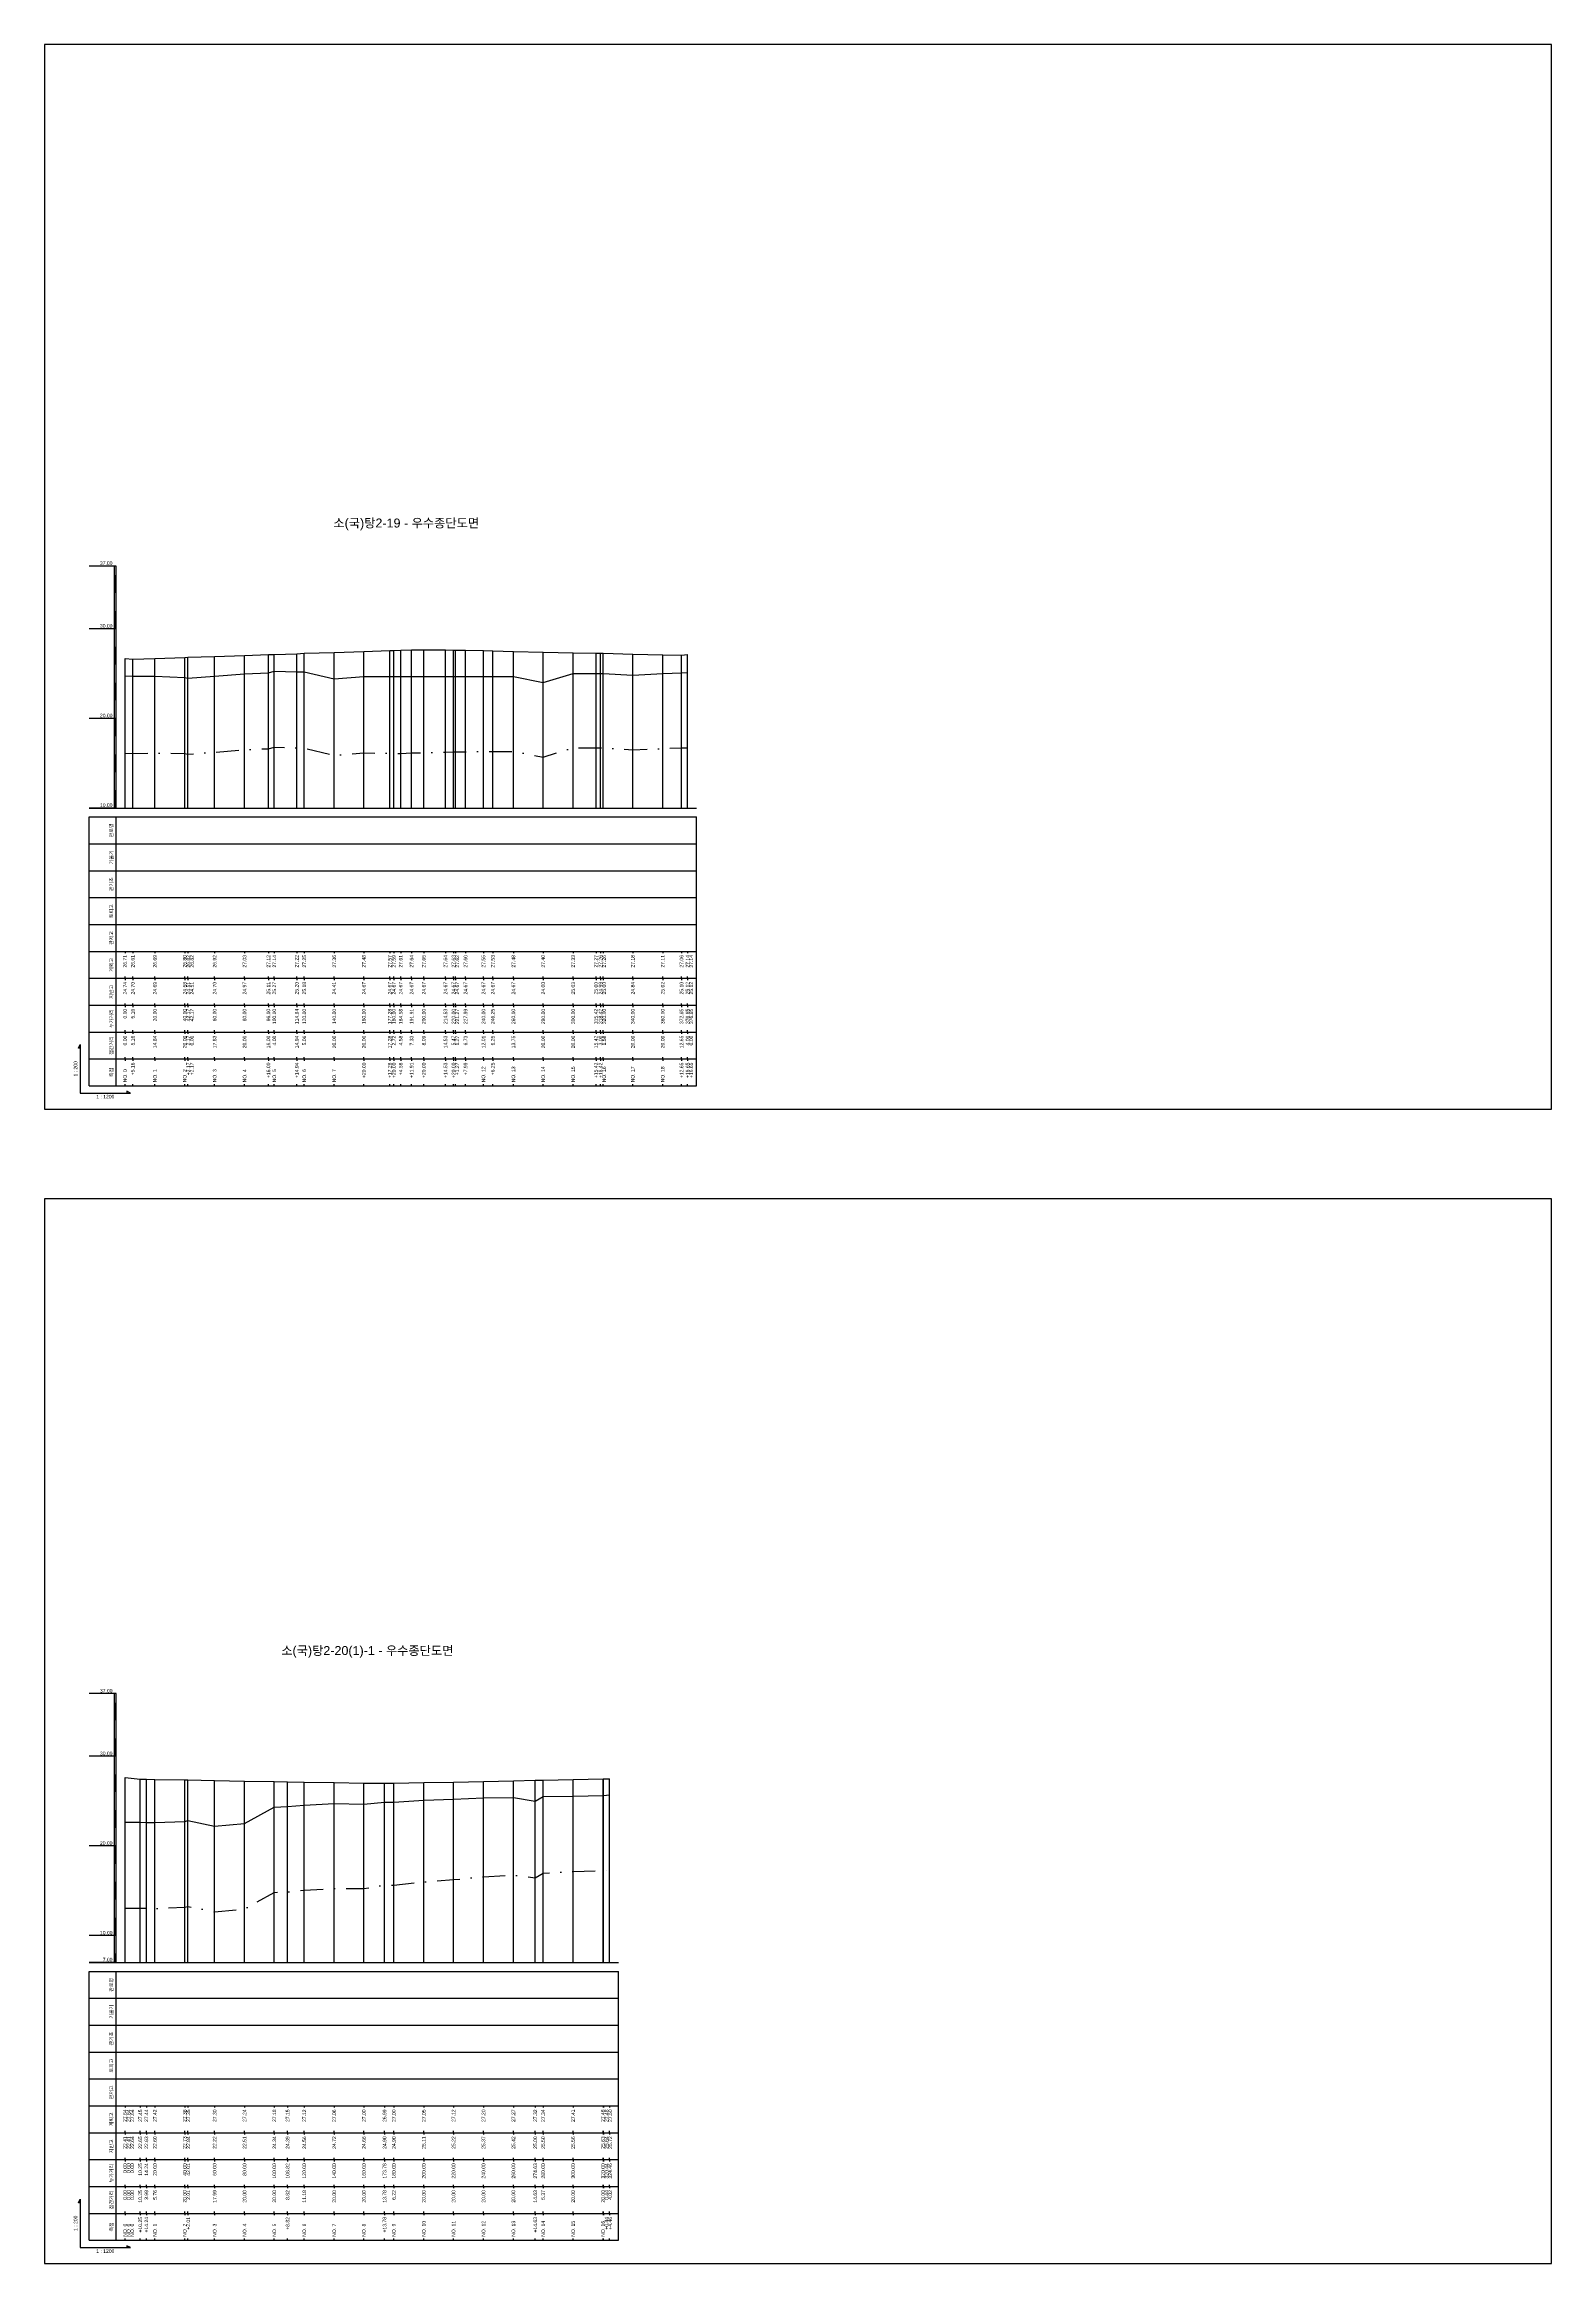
# Model space of a CAD drawing. Header units: millimetres. Extents: x -105495 to 3444, y -108190 to 2013.
# Drawn here: x 20 to 861, y -55384 to -54146 of the extents above; entities that cross this region are included whole.
import ezdxf
from ezdxf.enums import TextEntityAlignment as Align

# ---------------------------------------------------------------- set-up
doc = ezdxf.new("R2010")
doc.units = ezdxf.units.MM
doc.linetypes.add('DASHDOT', pattern=[25.4, 12.7, -6.35, 0, -6.35])
for name, color, linetype in [('KZ_종단_계획선', 1, 'Continuous'), ('KZ_종단_노선명', 7, 'Continuous'), ('KZ_종단_도각', 7, 'Continuous'), ('KZ_종단_수직선', 7, 'Continuous'), ('KZ_종단_암선1', 56, 'DASHDOT'), ('KZ_종단_지반선', 3, 'Continuous'), ('KZ_종단_테이블문자', 7, 'Continuous'), ('KZ_종단_테이블선', 7, 'Continuous'), ('KZ_종단_폴대', 7, 'Continuous')]:
    doc.layers.add(name, color=color, linetype=linetype)
doc.styles.get("Standard").update_dxf_attribs({"font": 'arial.ttf'})

msp = doc.modelspace()

# ---------------------------------------------------------------- linework, layer by layer
at = {"layer": 'KZ_종단_계획선'}
for points in [[(65, -54488.5), (69.3, -54488.9), (81.7, -54488.5), (98.3, -54488), (100.1, -54487.9), (100.1, -54487.9), (115, -54487.4), (131.7, -54486.9), (145, -54486.4), (148.3, -54486.3), (160.8, -54485.9), (165, -54485.7), (181.7, -54485.2), (198.3, -54484.6), (212.7, -54484.1), (215, -54484.1), (218.8, -54483.9), (224.9, -54483.8), (231.7, -54483.7), (243.8, -54483.8), (248.3, -54483.9), (249.4, -54483.9), (255, -54484), (265, -54484.2), (270.2, -54484.4), (281.7, -54484.6), (298.3, -54485), (315, -54485.4), (327.8, -54485.6), (330.3, -54485.7), (331.7, -54485.7), (348.3, -54486.1), (365, -54486.5), (375.5, -54486.7), (378.9, -54486.3), (378.9, -54486.3)], [(65, -55112.8), (65, -55112.8), (65, -55112.8), (73.5, -55113.7), (76.9, -55113.8), (81.7, -55113.9), (98.3, -55114.2), (100, -55114.2), (115, -55114.5), (131.7, -55114.8), (148.3, -55115.1), (155.7, -55115.2), (165, -55115.4), (181.7, -55115.7), (198.3, -55116), (209.8, -55116), (215, -55116), (231.7, -55115.7), (248.3, -55115.4), (265, -55115), (281.7, -55114.7), (293.9, -55114.4), (298.3, -55114.3), (315, -55114), (331.7, -55113.6), (332, -55113.6), (335.4, -55113.5)]]:
    msp.add_lwpolyline(points, dxfattribs=at)
at = {"layer": 'KZ_종단_도각'}
for points in [[(20, -54740), (861, -54740), (861, -54146), (20, -54146)], [(20, -55384), (861, -55384), (861, -54790), (20, -54790)]]:
    msp.add_lwpolyline(points, close=True, dxfattribs=at)
at = {"layer": 'KZ_종단_수직선'}
for p, q in [((212.7, -54572), (212.7, -54484.1)), ((215, -54572), (215, -54484.1)), ((218.8, -54572), (218.8, -54483.9)), ((224.9, -54572), (224.9, -54483.8)), ((231.7, -54572), (231.7, -54483.7)), ((243.8, -54572), (243.8, -54483.8)), ((248.3, -54572), (248.3, -54483.9)), ((249.4, -54572), (249.4, -54483.9)), ((255, -54572), (255, -54484)), ((265, -54572), (265, -54484.2)), ((270.2, -54572), (270.2, -54484.4)), ((65, -54572), (65, -54488.5)), ((69.3, -54572), (69.3, -54488.9)), ((81.7, -54572), (81.7, -54488.5)), ((98.3, -54572), (98.3, -54488)), ((100.1, -54572), (100.1, -54487.9)), ((100.1, -54572), (100.1, -54487.9)), ((115, -54572), (115, -54487.4)), ((131.7, -54572), (131.7, -54486.9)), ((145, -54572), (145, -54486.4)), ((148.3, -54572), (148.3, -54486.3)), ((160.8, -54572), (160.8, -54485.9)), ((165, -54572), (165, -54485.7)), ((181.7, -54572), (181.7, -54485.2)), ((198.3, -54572), (198.3, -54484.6)), ((281.7, -54572), (281.7, -54484.6)), ((298.3, -54572), (298.3, -54485)), ((315, -54572), (315, -54485.4)), ((327.8, -54572), (327.8, -54485.6)), ((330.3, -54572), (330.3, -54485.7)), ((331.7, -54572), (331.7, -54485.7)), ((348.3, -54572), (348.3, -54486.1)), ((365, -54572), (365, -54486.5)), ((375.5, -54572), (375.5, -54486.7)), ((378.9, -54572), (378.9, -54486.3)), ((378.9, -54572), (378.9, -54486.3)), ((65, -55216), (65, -55112.8)), ((65, -55216), (65, -55112.8)), ((65, -55216), (65, -55112.8)), ((65, -55216), (65, -55112.8)), ((65, -55216), (65, -55112.8)), ((73.5, -55216), (73.5, -55113.7)), ((76.9, -55216), (76.9, -55113.8)), ((81.7, -55216), (81.7, -55113.9)), ((98.3, -55216), (98.3, -55114.2)), ((100, -55216), (100, -55114.2)), ((115, -55216), (115, -55114.5)), ((131.7, -55216), (131.7, -55114.8)), ((148.3, -55216), (148.3, -55115.1)), ((155.7, -55216), (155.7, -55115.2)), ((165, -55216), (165, -55115.4)), ((181.7, -55216), (181.7, -55115.7)), ((231.7, -55216), (231.7, -55115.7)), ((248.3, -55216), (248.3, -55115.4)), ((265, -55216), (265, -55115)), ((281.7, -55216), (281.7, -55114.7)), ((293.9, -55216), (293.9, -55114.4)), ((298.3, -55216), (298.3, -55114.3)), ((315, -55216), (315, -55114)), ((331.7, -55216), (331.7, -55113.6)), ((332, -55216), (332, -55113.6)), ((335.4, -55216), (335.4, -55113.5)), ((198.3, -55216), (198.3, -55116)), ((209.8, -55216), (209.8, -55116)), ((215, -55216), (215, -55116))]:
    msp.add_line(p, q, dxfattribs=at)
at = {"layer": 'KZ_종단_암선1', "flags": 128}
for points in [[(65, -54541.4), (69.3, -54541.6), (81.7, -54541.4), (98.3, -54541.5), (100.1, -54541.9), (100.1, -54541.9), (115, -54540.9), (131.7, -54539.5), (145, -54538.9), (148.3, -54538.1), (160.8, -54538.5), (165, -54538.6), (181.7, -54542.6), (198.3, -54541.3), (212.7, -54541.4), (215, -54541.5), (218.8, -54541.5), (224.9, -54541.3), (231.7, -54541.2), (243.8, -54540.8), (248.3, -54540.7), (249.4, -54540.7), (255, -54540.6), (265, -54540.5), (270.2, -54540.4), (281.7, -54540.4), (298.3, -54543.6), (315, -54538.4), (327.8, -54538.5), (330.3, -54538.5), (331.7, -54538.5), (348.3, -54539.5), (365, -54538.8), (375.5, -54538.5), (378.9, -54538.5), (378.9, -54538.5)], [(65, -55186.9), (65, -55186.9), (65, -55185.7), (73.5, -55185.7), (76.9, -55185.8), (81.7, -55185.9), (98.3, -55185.2), (100, -55184.7), (115, -55187.7), (131.7, -55186.2), (148.3, -55176.9), (155.7, -55176.6), (165, -55175.7), (181.7, -55174.7), (198.3, -55174.8), (209.8, -55172.9), (215, -55172.8), (231.7, -55171.1), (248.3, -55169.8), (265, -55168.2), (281.7, -55167.3), (293.9, -55168.8), (298.3, -55166.1), (315, -55165.3), (331.7, -55164.7), (332, -55164.7), (335.4, -55164.2)]]:
    msp.add_lwpolyline(points, dxfattribs=at)
at = {"layer": 'KZ_종단_지반선', "flags": 128}
for points in [[(65, -54498.3), (69.3, -54498.5), (81.7, -54498.5), (98.3, -54499.1), (100.1, -54499.5), (100.1, -54499.5), (115, -54498.5), (131.7, -54497.1), (145, -54496.5), (148.3, -54495.7), (160.8, -54496), (165, -54496.1), (181.7, -54500), (198.3, -54498.7), (212.7, -54498.7), (215, -54498.7), (218.8, -54498.7), (224.9, -54498.7), (231.7, -54498.7), (243.8, -54498.7), (248.3, -54498.7), (249.4, -54498.7), (255, -54498.7), (265, -54498.7), (270.2, -54498.7), (281.7, -54498.7), (298.3, -54502), (315, -54496.9), (327.8, -54497), (330.3, -54497), (331.7, -54497), (348.3, -54497.8), (365, -54496.9), (375.5, -54496.5), (378.9, -54496.4), (378.9, -54496.4)], [(65, -55139), (65, -55139), (65, -55137.8), (73.5, -55137.8), (76.9, -55137.9), (81.7, -55138), (98.3, -55137.3), (100, -55136.8), (115, -55139.9), (131.7, -55138.4), (148.3, -55129.3), (155.7, -55129), (165, -55128.2), (181.7, -55127.4), (198.3, -55127.7), (209.8, -55126.5), (215, -55126.5), (231.7, -55125.5), (248.3, -55124.9), (265, -55124.1), (281.7, -55123.9), (293.9, -55126), (298.3, -55123.5), (315, -55123.2), (331.7, -55122.8), (332, -55122.8), (335.4, -55122.4)]]:
    msp.add_lwpolyline(points, dxfattribs=at)
at = {"layer": 'KZ_종단_테이블선'}
for p, q in [((45, -54572), (383.9, -54572)), ((45, -54592), (45, -54577)), ((45, -54577), (383.9, -54577)), ((60, -54592), (60, -54577)), ((383.9, -54592), (383.9, -54577)), ((45, -54607), (45, -54592)), ((45, -54592), (383.9, -54592)), ((60, -54607), (60, -54592)), ((383.9, -54607), (383.9, -54592)), ((45, -54622), (45, -54607)), ((45, -54607), (383.9, -54607)), ((60, -54622), (60, -54607)), ((383.9, -54622), (383.9, -54607)), ((45, -54637), (45, -54622)), ((45, -54622), (383.9, -54622)), ((60, -54637), (60, -54622)), ((383.9, -54637), (383.9, -54622)), ((45, -54652), (45, -54637)), ((45, -54637), (383.9, -54637)), ((60, -54652), (60, -54637)), ((383.9, -54652), (383.9, -54637)), ((45, -54667), (45, -54652)), ((45, -54652), (383.9, -54652)), ((60, -54667), (60, -54652)), ((65, -54652), (65, -54653)), ((69.3, -54652), (69.3, -54653)), ((81.7, -54652), (81.7, -54653)), ((98.3, -54652), (98.3, -54653)), ((100.1, -54652), (100.1, -54653)), ((100.1, -54652), (100.1, -54653)), ((115, -54652), (115, -54653)), ((131.7, -54652), (131.7, -54653)), ((145, -54652), (145, -54653)), ((148.3, -54652), (148.3, -54653)), ((160.8, -54652), (160.8, -54653)), ((165, -54652), (165, -54653)), ((181.7, -54652), (181.7, -54653)), ((198.3, -54652), (198.3, -54653)), ((212.7, -54652), (212.7, -54653)), ((215, -54652), (215, -54653)), ((218.8, -54652), (218.8, -54653)), ((224.9, -54652), (224.9, -54653)), ((231.7, -54652), (231.7, -54653)), ((243.8, -54652), (243.8, -54653)), ((248.3, -54652), (248.3, -54653)), ((249.4, -54652), (249.4, -54653)), ((255, -54652), (255, -54653)), ((265, -54652), (265, -54653)), ((270.2, -54652), (270.2, -54653)), ((281.7, -54652), (281.7, -54653)), ((298.3, -54652), (298.3, -54653)), ((315, -54652), (315, -54653)), ((327.8, -54652), (327.8, -54653)), ((330.3, -54652), (330.3, -54653)), ((331.7, -54652), (331.7, -54653)), ((348.3, -54652), (348.3, -54653)), ((365, -54652), (365, -54653)), ((375.5, -54652), (375.5, -54653)), ((378.9, -54652), (378.9, -54653)), ((378.9, -54652), (378.9, -54653)), ((383.9, -54667), (383.9, -54652)), ((45, -54682), (45, -54667)), ((45, -54667), (383.9, -54667)), ((60, -54682), (60, -54667)), ((65, -54667), (65, -54666)), ((65, -54667), (65, -54668)), ((69.3, -54667), (69.3, -54666)), ((69.3, -54667), (69.3, -54668)), ((81.7, -54667), (81.7, -54666)), ((81.7, -54667), (81.7, -54668)), ((98.3, -54667), (98.3, -54666)), ((98.3, -54667), (98.3, -54668)), ((100.1, -54667), (100.1, -54666)), ((100.1, -54667), (100.1, -54666)), ((100.1, -54667), (100.1, -54668)), ((100.1, -54667), (100.1, -54668)), ((115, -54667), (115, -54666)), ((115, -54667), (115, -54668)), ((131.7, -54667), (131.7, -54666)), ((131.7, -54667), (131.7, -54668)), ((145, -54667), (145, -54666)), ((145, -54667), (145, -54668)), ((148.3, -54667), (148.3, -54666)), ((148.3, -54667), (148.3, -54668)), ((160.8, -54667), (160.8, -54666)), ((160.8, -54667), (160.8, -54668)), ((165, -54667), (165, -54666)), ((165, -54667), (165, -54668)), ((181.7, -54667), (181.7, -54666)), ((181.7, -54667), (181.7, -54668)), ((198.3, -54667), (198.3, -54666)), ((198.3, -54667), (198.3, -54668)), ((212.7, -54667), (212.7, -54666)), ((212.7, -54667), (212.7, -54668)), ((215, -54667), (215, -54666)), ((215, -54667), (215, -54668)), ((218.8, -54667), (218.8, -54666)), ((218.8, -54667), (218.8, -54668)), ((224.9, -54667), (224.9, -54666)), ((224.9, -54667), (224.9, -54668)), ((231.7, -54667), (231.7, -54666)), ((231.7, -54667), (231.7, -54668)), ((243.8, -54667), (243.8, -54666)), ((243.8, -54667), (243.8, -54668)), ((248.3, -54667), (248.3, -54666)), ((248.3, -54667), (248.3, -54668)), ((249.4, -54667), (249.4, -54666)), ((249.4, -54667), (249.4, -54668)), ((255, -54667), (255, -54666)), ((255, -54667), (255, -54668)), ((265, -54667), (265, -54666)), ((265, -54667), (265, -54668)), ((270.2, -54667), (270.2, -54666)), ((270.2, -54667), (270.2, -54668)), ((281.7, -54667), (281.7, -54666)), ((281.7, -54667), (281.7, -54668)), ((298.3, -54667), (298.3, -54666)), ((298.3, -54667), (298.3, -54668)), ((315, -54667), (315, -54666)), ((315, -54667), (315, -54668)), ((327.8, -54667), (327.8, -54666)), ((327.8, -54667), (327.8, -54668)), ((330.3, -54667), (330.3, -54666)), ((330.3, -54667), (330.3, -54668)), ((331.7, -54667), (331.7, -54666)), ((331.7, -54667), (331.7, -54668)), ((348.3, -54667), (348.3, -54666)), ((348.3, -54667), (348.3, -54668)), ((365, -54667), (365, -54666)), ((365, -54667), (365, -54668)), ((375.5, -54667), (375.5, -54666)), ((375.5, -54667), (375.5, -54668)), ((378.9, -54667), (378.9, -54666)), ((378.9, -54667), (378.9, -54666)), ((378.9, -54667), (378.9, -54668)), ((378.9, -54667), (378.9, -54668)), ((383.9, -54682), (383.9, -54667)), ((45, -54697), (45, -54682)), ((45, -54682), (383.9, -54682)), ((60, -54697), (60, -54682)), ((65, -54682), (65, -54681)), ((65, -54682), (65, -54683)), ((69.3, -54682), (69.3, -54681)), ((69.3, -54682), (69.3, -54683)), ((81.7, -54682), (81.7, -54681)), ((81.7, -54682), (81.7, -54683)), ((98.3, -54682), (98.3, -54681)), ((98.3, -54682), (98.3, -54683)), ((100.1, -54682), (100.1, -54681)), ((100.1, -54682), (100.1, -54681)), ((100.1, -54682), (100.1, -54683)), ((100.1, -54682), (100.1, -54683)), ((115, -54682), (115, -54681)), ((115, -54682), (115, -54683)), ((131.7, -54682), (131.7, -54681)), ((131.7, -54682), (131.7, -54683)), ((145, -54682), (145, -54681)), ((145, -54682), (145, -54683)), ((148.3, -54682), (148.3, -54681)), ((148.3, -54682), (148.3, -54683)), ((160.8, -54682), (160.8, -54681)), ((160.8, -54682), (160.8, -54683)), ((165, -54682), (165, -54681)), ((165, -54682), (165, -54683)), ((181.7, -54682), (181.7, -54681)), ((181.7, -54682), (181.7, -54683)), ((198.3, -54682), (198.3, -54681)), ((198.3, -54682), (198.3, -54683)), ((212.7, -54682), (212.7, -54681)), ((212.7, -54682), (212.7, -54683)), ((215, -54682), (215, -54681)), ((215, -54682), (215, -54683)), ((218.8, -54682), (218.8, -54681)), ((218.8, -54682), (218.8, -54683)), ((224.9, -54682), (224.9, -54681)), ((224.9, -54682), (224.9, -54683)), ((231.7, -54682), (231.7, -54681)), ((231.7, -54682), (231.7, -54683)), ((243.8, -54682), (243.8, -54681)), ((243.8, -54682), (243.8, -54683)), ((248.3, -54682), (248.3, -54681)), ((248.3, -54682), (248.3, -54683)), ((249.4, -54682), (249.4, -54681)), ((249.4, -54682), (249.4, -54683)), ((255, -54682), (255, -54681)), ((255, -54682), (255, -54683)), ((265, -54682), (265, -54681)), ((265, -54682), (265, -54683)), ((270.2, -54682), (270.2, -54681)), ((270.2, -54682), (270.2, -54683)), ((281.7, -54682), (281.7, -54681)), ((281.7, -54682), (281.7, -54683)), ((298.3, -54682), (298.3, -54681)), ((298.3, -54682), (298.3, -54683)), ((315, -54682), (315, -54681)), ((315, -54682), (315, -54683)), ((327.8, -54682), (327.8, -54681)), ((327.8, -54682), (327.8, -54683)), ((330.3, -54682), (330.3, -54681)), ((330.3, -54682), (330.3, -54683)), ((331.7, -54682), (331.7, -54681)), ((331.7, -54682), (331.7, -54683)), ((348.3, -54682), (348.3, -54681)), ((348.3, -54682), (348.3, -54683)), ((365, -54682), (365, -54681)), ((365, -54682), (365, -54683)), ((375.5, -54682), (375.5, -54681)), ((375.5, -54682), (375.5, -54683)), ((378.9, -54682), (378.9, -54681)), ((378.9, -54682), (378.9, -54681)), ((378.9, -54682), (378.9, -54683)), ((378.9, -54682), (378.9, -54683)), ((383.9, -54697), (383.9, -54682)), ((45, -54712), (45, -54697)), ((45, -54697), (383.9, -54697)), ((60, -54712), (60, -54697)), ((65, -54697), (65, -54696)), ((65, -54697), (65, -54698)), ((69.3, -54697), (69.3, -54696)), ((69.3, -54697), (69.3, -54698)), ((81.7, -54697), (81.7, -54696)), ((81.7, -54697), (81.7, -54698)), ((98.3, -54697), (98.3, -54696)), ((98.3, -54697), (98.3, -54698)), ((100.1, -54697), (100.1, -54696)), ((100.1, -54697), (100.1, -54696)), ((100.1, -54697), (100.1, -54698)), ((100.1, -54697), (100.1, -54698)), ((115, -54697), (115, -54696)), ((115, -54697), (115, -54698)), ((131.7, -54697), (131.7, -54696)), ((131.7, -54697), (131.7, -54698)), ((145, -54697), (145, -54696)), ((145, -54697), (145, -54698)), ((148.3, -54697), (148.3, -54696)), ((148.3, -54697), (148.3, -54698)), ((160.8, -54697), (160.8, -54696)), ((160.8, -54697), (160.8, -54698)), ((165, -54697), (165, -54696)), ((165, -54697), (165, -54698)), ((181.7, -54697), (181.7, -54696)), ((181.7, -54697), (181.7, -54698)), ((198.3, -54697), (198.3, -54696)), ((198.3, -54697), (198.3, -54698)), ((212.7, -54697), (212.7, -54696)), ((212.7, -54697), (212.7, -54698)), ((215, -54697), (215, -54696)), ((215, -54697), (215, -54698)), ((218.8, -54697), (218.8, -54696)), ((218.8, -54697), (218.8, -54698)), ((224.9, -54697), (224.9, -54696)), ((224.9, -54697), (224.9, -54698)), ((231.7, -54697), (231.7, -54696)), ((231.7, -54697), (231.7, -54698)), ((243.8, -54697), (243.8, -54696)), ((243.8, -54697), (243.8, -54698)), ((248.3, -54697), (248.3, -54696)), ((248.3, -54697), (248.3, -54698)), ((249.4, -54697), (249.4, -54696)), ((249.4, -54697), (249.4, -54698)), ((255, -54697), (255, -54696)), ((255, -54697), (255, -54698)), ((265, -54697), (265, -54696)), ((265, -54697), (265, -54698)), ((270.2, -54697), (270.2, -54696)), ((270.2, -54697), (270.2, -54698)), ((281.7, -54697), (281.7, -54696)), ((281.7, -54697), (281.7, -54698)), ((298.3, -54697), (298.3, -54696)), ((298.3, -54697), (298.3, -54698)), ((315, -54697), (315, -54696)), ((315, -54697), (315, -54698)), ((327.8, -54697), (327.8, -54696)), ((327.8, -54697), (327.8, -54698)), ((330.3, -54697), (330.3, -54696)), ((330.3, -54697), (330.3, -54698)), ((331.7, -54697), (331.7, -54696)), ((331.7, -54697), (331.7, -54698)), ((348.3, -54697), (348.3, -54696)), ((348.3, -54697), (348.3, -54698)), ((365, -54697), (365, -54696)), ((365, -54697), (365, -54698)), ((375.5, -54697), (375.5, -54696)), ((375.5, -54697), (375.5, -54698)), ((378.9, -54697), (378.9, -54696)), ((378.9, -54697), (378.9, -54696)), ((378.9, -54697), (378.9, -54698)), ((378.9, -54697), (378.9, -54698)), ((383.9, -54712), (383.9, -54697)), ((45, -54727), (45, -54712)), ((45, -54712), (383.9, -54712)), ((60, -54727), (60, -54712)), ((65, -54712), (65, -54711)), ((65, -54712), (65, -54713)), ((69.3, -54712), (69.3, -54711)), ((69.3, -54712), (69.3, -54713)), ((81.7, -54712), (81.7, -54711)), ((81.7, -54712), (81.7, -54713)), ((98.3, -54712), (98.3, -54711)), ((98.3, -54712), (98.3, -54713)), ((100.1, -54712), (100.1, -54711)), ((100.1, -54712), (100.1, -54711)), ((100.1, -54712), (100.1, -54713)), ((100.1, -54712), (100.1, -54713)), ((115, -54712), (115, -54711)), ((115, -54712), (115, -54713)), ((131.7, -54712), (131.7, -54711)), ((131.7, -54712), (131.7, -54713)), ((145, -54712), (145, -54711)), ((145, -54712), (145, -54713)), ((148.3, -54712), (148.3, -54711)), ((148.3, -54712), (148.3, -54713)), ((160.8, -54712), (160.8, -54711)), ((160.8, -54712), (160.8, -54713)), ((165, -54712), (165, -54711)), ((165, -54712), (165, -54713)), ((181.7, -54712), (181.7, -54711)), ((181.7, -54712), (181.7, -54713)), ((198.3, -54712), (198.3, -54711)), ((198.3, -54712), (198.3, -54713)), ((212.7, -54712), (212.7, -54711)), ((212.7, -54712), (212.7, -54713)), ((215, -54712), (215, -54711)), ((215, -54712), (215, -54713)), ((218.8, -54712), (218.8, -54711)), ((218.8, -54712), (218.8, -54713)), ((224.9, -54712), (224.9, -54711)), ((224.9, -54712), (224.9, -54713)), ((231.7, -54712), (231.7, -54711)), ((231.7, -54712), (231.7, -54713)), ((243.8, -54712), (243.8, -54711)), ((243.8, -54712), (243.8, -54713)), ((248.3, -54712), (248.3, -54711)), ((248.3, -54712), (248.3, -54713)), ((249.4, -54712), (249.4, -54711)), ((249.4, -54712), (249.4, -54713)), ((255, -54712), (255, -54711)), ((255, -54712), (255, -54713)), ((265, -54712), (265, -54711)), ((265, -54712), (265, -54713)), ((270.2, -54712), (270.2, -54711)), ((270.2, -54712), (270.2, -54713)), ((281.7, -54712), (281.7, -54711)), ((281.7, -54712), (281.7, -54713)), ((298.3, -54712), (298.3, -54711)), ((298.3, -54712), (298.3, -54713)), ((315, -54712), (315, -54711)), ((315, -54712), (315, -54713)), ((327.8, -54712), (327.8, -54711)), ((327.8, -54712), (327.8, -54713)), ((330.3, -54712), (330.3, -54711)), ((330.3, -54712), (330.3, -54713)), ((331.7, -54712), (331.7, -54711)), ((331.7, -54712), (331.7, -54713)), ((348.3, -54712), (348.3, -54711)), ((348.3, -54712), (348.3, -54713)), ((365, -54712), (365, -54711)), ((365, -54712), (365, -54713)), ((375.5, -54712), (375.5, -54711)), ((375.5, -54712), (375.5, -54713)), ((378.9, -54712), (378.9, -54711)), ((378.9, -54712), (378.9, -54711)), ((378.9, -54712), (378.9, -54713)), ((378.9, -54712), (378.9, -54713)), ((383.9, -54727), (383.9, -54712)), ((45, -54727), (383.9, -54727)), ((65, -54727), (65, -54726)), ((69.3, -54727), (69.3, -54726)), ((81.7, -54727), (81.7, -54726)), ((98.3, -54727), (98.3, -54726)), ((100.1, -54727), (100.1, -54726)), ((100.1, -54727), (100.1, -54726)), ((115, -54727), (115, -54726)), ((131.7, -54727), (131.7, -54726)), ((145, -54727), (145, -54726)), ((148.3, -54727), (148.3, -54726)), ((160.8, -54727), (160.8, -54726)), ((165, -54727), (165, -54726)), ((181.7, -54727), (181.7, -54726)), ((198.3, -54727), (198.3, -54726)), ((212.7, -54727), (212.7, -54726)), ((215, -54727), (215, -54726)), ((218.8, -54727), (218.8, -54726)), ((224.9, -54727), (224.9, -54726)), ((231.7, -54727), (231.7, -54726)), ((243.8, -54727), (243.8, -54726)), ((248.3, -54727), (248.3, -54726)), ((249.4, -54727), (249.4, -54726)), ((255, -54727), (255, -54726)), ((265, -54727), (265, -54726)), ((270.2, -54727), (270.2, -54726)), ((281.7, -54727), (281.7, -54726)), ((298.3, -54727), (298.3, -54726)), ((315, -54727), (315, -54726)), ((327.8, -54727), (327.8, -54726)), ((330.3, -54727), (330.3, -54726)), ((331.7, -54727), (331.7, -54726)), ((348.3, -54727), (348.3, -54726)), ((365, -54727), (365, -54726)), ((375.5, -54727), (375.5, -54726)), ((378.9, -54727), (378.9, -54726)), ((378.9, -54727), (378.9, -54726)), ((45, -55216), (340.4, -55216)), ((45, -55236), (45, -55221)), ((45, -55221), (340.4, -55221)), ((60, -55236), (60, -55221)), ((340.4, -55236), (340.4, -55221)), ((45, -55251), (45, -55236)), ((45, -55236), (340.4, -55236)), ((60, -55251), (60, -55236)), ((340.4, -55251), (340.4, -55236)), ((45, -55266), (45, -55251)), ((45, -55251), (340.4, -55251)), ((60, -55266), (60, -55251)), ((340.4, -55266), (340.4, -55251)), ((45, -55281), (45, -55266)), ((45, -55266), (340.4, -55266)), ((60, -55281), (60, -55266)), ((340.4, -55281), (340.4, -55266)), ((45, -55296), (45, -55281)), ((45, -55281), (340.4, -55281)), ((60, -55296), (60, -55281)), ((340.4, -55296), (340.4, -55281)), ((45, -55311), (45, -55296)), ((45, -55296), (340.4, -55296)), ((60, -55311), (60, -55296)), ((65, -55296), (65, -55297)), ((65, -55296), (65, -55297)), ((65, -55296), (65, -55297)), ((73.5, -55296), (73.5, -55297)), ((76.9, -55296), (76.9, -55297)), ((81.7, -55296), (81.7, -55297)), ((98.3, -55296), (98.3, -55297)), ((100, -55296), (100, -55297)), ((115, -55296), (115, -55297)), ((131.7, -55296), (131.7, -55297)), ((148.3, -55296), (148.3, -55297)), ((155.7, -55296), (155.7, -55297)), ((165, -55296), (165, -55297)), ((181.7, -55296), (181.7, -55297)), ((198.3, -55296), (198.3, -55297)), ((209.8, -55296), (209.8, -55297)), ((215, -55296), (215, -55297)), ((231.7, -55296), (231.7, -55297)), ((248.3, -55296), (248.3, -55297)), ((265, -55296), (265, -55297)), ((281.7, -55296), (281.7, -55297)), ((293.9, -55296), (293.9, -55297)), ((298.3, -55296), (298.3, -55297)), ((315, -55296), (315, -55297)), ((331.7, -55296), (331.7, -55297)), ((332, -55296), (332, -55297)), ((335.4, -55296), (335.4, -55297)), ((340.4, -55311), (340.4, -55296)), ((45, -55326), (45, -55311)), ((45, -55311), (340.4, -55311)), ((60, -55326), (60, -55311)), ((65, -55311), (65, -55310)), ((65, -55311), (65, -55310)), ((65, -55311), (65, -55310)), ((65, -55311), (65, -55312)), ((65, -55311), (65, -55312)), ((65, -55311), (65, -55312)), ((73.5, -55311), (73.5, -55310)), ((73.5, -55311), (73.5, -55312)), ((76.9, -55311), (76.9, -55310)), ((76.9, -55311), (76.9, -55312)), ((81.7, -55311), (81.7, -55310)), ((81.7, -55311), (81.7, -55312)), ((98.3, -55311), (98.3, -55310)), ((98.3, -55311), (98.3, -55312)), ((100, -55311), (100, -55310)), ((100, -55311), (100, -55312)), ((115, -55311), (115, -55310)), ((115, -55311), (115, -55312)), ((131.7, -55311), (131.7, -55310)), ((131.7, -55311), (131.7, -55312)), ((148.3, -55311), (148.3, -55310)), ((148.3, -55311), (148.3, -55312)), ((155.7, -55311), (155.7, -55310)), ((155.7, -55311), (155.7, -55312)), ((165, -55311), (165, -55310)), ((165, -55311), (165, -55312)), ((181.7, -55311), (181.7, -55310)), ((181.7, -55311), (181.7, -55312)), ((198.3, -55311), (198.3, -55310)), ((198.3, -55311), (198.3, -55312)), ((209.8, -55311), (209.8, -55310)), ((209.8, -55311), (209.8, -55312)), ((215, -55311), (215, -55310)), ((215, -55311), (215, -55312)), ((231.7, -55311), (231.7, -55310)), ((231.7, -55311), (231.7, -55312)), ((248.3, -55311), (248.3, -55310)), ((248.3, -55311), (248.3, -55312)), ((265, -55311), (265, -55310)), ((265, -55311), (265, -55312)), ((281.7, -55311), (281.7, -55310)), ((281.7, -55311), (281.7, -55312)), ((293.9, -55311), (293.9, -55310)), ((293.9, -55311), (293.9, -55312)), ((298.3, -55311), (298.3, -55310)), ((298.3, -55311), (298.3, -55312)), ((315, -55311), (315, -55310)), ((315, -55311), (315, -55312)), ((331.7, -55311), (331.7, -55310)), ((331.7, -55311), (331.7, -55312)), ((332, -55311), (332, -55310)), ((332, -55311), (332, -55312)), ((335.4, -55311), (335.4, -55310)), ((335.4, -55311), (335.4, -55312)), ((340.4, -55326), (340.4, -55311)), ((45, -55341), (45, -55326)), ((45, -55326), (340.4, -55326)), ((60, -55341), (60, -55326)), ((65, -55326), (65, -55325)), ((65, -55326), (65, -55325)), ((65, -55326), (65, -55325)), ((65, -55326), (65, -55327)), ((65, -55326), (65, -55327)), ((65, -55326), (65, -55327)), ((73.5, -55326), (73.5, -55325)), ((73.5, -55326), (73.5, -55327)), ((76.9, -55326), (76.9, -55325)), ((76.9, -55326), (76.9, -55327)), ((81.7, -55326), (81.7, -55325)), ((81.7, -55326), (81.7, -55327)), ((98.3, -55326), (98.3, -55325)), ((98.3, -55326), (98.3, -55327)), ((100, -55326), (100, -55325)), ((100, -55326), (100, -55327)), ((115, -55326), (115, -55325)), ((115, -55326), (115, -55327)), ((131.7, -55326), (131.7, -55325)), ((131.7, -55326), (131.7, -55327)), ((148.3, -55326), (148.3, -55325)), ((148.3, -55326), (148.3, -55327)), ((155.7, -55326), (155.7, -55325)), ((155.7, -55326), (155.7, -55327)), ((165, -55326), (165, -55325)), ((165, -55326), (165, -55327)), ((181.7, -55326), (181.7, -55325)), ((181.7, -55326), (181.7, -55327)), ((198.3, -55326), (198.3, -55325)), ((198.3, -55326), (198.3, -55327)), ((209.8, -55326), (209.8, -55325)), ((209.8, -55326), (209.8, -55327)), ((215, -55326), (215, -55325)), ((215, -55326), (215, -55327)), ((231.7, -55326), (231.7, -55325)), ((231.7, -55326), (231.7, -55327)), ((248.3, -55326), (248.3, -55325)), ((248.3, -55326), (248.3, -55327)), ((265, -55326), (265, -55325)), ((265, -55326), (265, -55327)), ((281.7, -55326), (281.7, -55325)), ((281.7, -55326), (281.7, -55327)), ((293.9, -55326), (293.9, -55325)), ((293.9, -55326), (293.9, -55327)), ((298.3, -55326), (298.3, -55325)), ((298.3, -55326), (298.3, -55327)), ((315, -55326), (315, -55325)), ((315, -55326), (315, -55327)), ((331.7, -55326), (331.7, -55325)), ((331.7, -55326), (331.7, -55327)), ((332, -55326), (332, -55325)), ((332, -55326), (332, -55327)), ((335.4, -55326), (335.4, -55325)), ((335.4, -55326), (335.4, -55327)), ((340.4, -55341), (340.4, -55326)), ((45, -55356), (45, -55341)), ((45, -55341), (340.4, -55341)), ((60, -55356), (60, -55341)), ((65, -55341), (65, -55340)), ((65, -55341), (65, -55340)), ((65, -55341), (65, -55340)), ((65, -55341), (65, -55342)), ((65, -55341), (65, -55342)), ((65, -55341), (65, -55342)), ((73.5, -55341), (73.5, -55340)), ((73.5, -55341), (73.5, -55342)), ((76.9, -55341), (76.9, -55340)), ((76.9, -55341), (76.9, -55342)), ((81.7, -55341), (81.7, -55340)), ((81.7, -55341), (81.7, -55342)), ((98.3, -55341), (98.3, -55340)), ((98.3, -55341), (98.3, -55342)), ((100, -55341), (100, -55340)), ((100, -55341), (100, -55342)), ((115, -55341), (115, -55340)), ((115, -55341), (115, -55342)), ((131.7, -55341), (131.7, -55340)), ((131.7, -55341), (131.7, -55342)), ((148.3, -55341), (148.3, -55340)), ((148.3, -55341), (148.3, -55342)), ((155.7, -55341), (155.7, -55340)), ((155.7, -55341), (155.7, -55342)), ((165, -55341), (165, -55340)), ((165, -55341), (165, -55342)), ((181.7, -55341), (181.7, -55340)), ((181.7, -55341), (181.7, -55342)), ((198.3, -55341), (198.3, -55340)), ((198.3, -55341), (198.3, -55342)), ((209.8, -55341), (209.8, -55340)), ((209.8, -55341), (209.8, -55342)), ((215, -55341), (215, -55340)), ((215, -55341), (215, -55342)), ((231.7, -55341), (231.7, -55340)), ((231.7, -55341), (231.7, -55342)), ((248.3, -55341), (248.3, -55340)), ((248.3, -55341), (248.3, -55342)), ((265, -55341), (265, -55340)), ((265, -55341), (265, -55342)), ((281.7, -55341), (281.7, -55340)), ((281.7, -55341), (281.7, -55342)), ((293.9, -55341), (293.9, -55340)), ((293.9, -55341), (293.9, -55342)), ((298.3, -55341), (298.3, -55340)), ((298.3, -55341), (298.3, -55342)), ((315, -55341), (315, -55340)), ((315, -55341), (315, -55342)), ((331.7, -55341), (331.7, -55340)), ((331.7, -55341), (331.7, -55342)), ((332, -55341), (332, -55340)), ((332, -55341), (332, -55342)), ((335.4, -55341), (335.4, -55340)), ((335.4, -55341), (335.4, -55342)), ((340.4, -55356), (340.4, -55341)), ((45, -55371), (45, -55356)), ((45, -55356), (340.4, -55356)), ((60, -55371), (60, -55356)), ((65, -55356), (65, -55355)), ((65, -55356), (65, -55355)), ((65, -55356), (65, -55355)), ((65, -55356), (65, -55357)), ((65, -55356), (65, -55357)), ((65, -55356), (65, -55357)), ((73.5, -55356), (73.5, -55355)), ((73.5, -55356), (73.5, -55357)), ((76.9, -55356), (76.9, -55355)), ((76.9, -55356), (76.9, -55357)), ((81.7, -55356), (81.7, -55355)), ((81.7, -55356), (81.7, -55357)), ((98.3, -55356), (98.3, -55355)), ((98.3, -55356), (98.3, -55357)), ((100, -55356), (100, -55355)), ((100, -55356), (100, -55357)), ((115, -55356), (115, -55355)), ((115, -55356), (115, -55357)), ((131.7, -55356), (131.7, -55355)), ((131.7, -55356), (131.7, -55357)), ((148.3, -55356), (148.3, -55355)), ((148.3, -55356), (148.3, -55357)), ((155.7, -55356), (155.7, -55355)), ((155.7, -55356), (155.7, -55357)), ((165, -55356), (165, -55355)), ((165, -55356), (165, -55357)), ((181.7, -55356), (181.7, -55355)), ((181.7, -55356), (181.7, -55357)), ((198.3, -55356), (198.3, -55355)), ((198.3, -55356), (198.3, -55357)), ((209.8, -55356), (209.8, -55355)), ((209.8, -55356), (209.8, -55357)), ((215, -55356), (215, -55355)), ((215, -55356), (215, -55357)), ((231.7, -55356), (231.7, -55355)), ((231.7, -55356), (231.7, -55357)), ((248.3, -55356), (248.3, -55355)), ((248.3, -55356), (248.3, -55357)), ((265, -55356), (265, -55355)), ((265, -55356), (265, -55357)), ((281.7, -55356), (281.7, -55355)), ((281.7, -55356), (281.7, -55357)), ((293.9, -55356), (293.9, -55355)), ((293.9, -55356), (293.9, -55357)), ((298.3, -55356), (298.3, -55355)), ((298.3, -55356), (298.3, -55357)), ((315, -55356), (315, -55355)), ((315, -55356), (315, -55357)), ((331.7, -55356), (331.7, -55355)), ((331.7, -55356), (331.7, -55357)), ((332, -55356), (332, -55355)), ((332, -55356), (332, -55357)), ((335.4, -55356), (335.4, -55355)), ((335.4, -55356), (335.4, -55357)), ((340.4, -55371), (340.4, -55356)), ((45, -55371), (340.4, -55371)), ((65, -55371), (65, -55370)), ((65, -55371), (65, -55370)), ((65, -55371), (65, -55370)), ((73.5, -55371), (73.5, -55370)), ((76.9, -55371), (76.9, -55370)), ((81.7, -55371), (81.7, -55370)), ((98.3, -55371), (98.3, -55370)), ((100, -55371), (100, -55370)), ((115, -55371), (115, -55370)), ((131.7, -55371), (131.7, -55370)), ((148.3, -55371), (148.3, -55370)), ((155.7, -55371), (155.7, -55370)), ((165, -55371), (165, -55370)), ((181.7, -55371), (181.7, -55370)), ((198.3, -55371), (198.3, -55370)), ((209.8, -55371), (209.8, -55370)), ((215, -55371), (215, -55370)), ((231.7, -55371), (231.7, -55370)), ((248.3, -55371), (248.3, -55370)), ((265, -55371), (265, -55370)), ((281.7, -55371), (281.7, -55370)), ((293.9, -55371), (293.9, -55370)), ((298.3, -55371), (298.3, -55370)), ((315, -55371), (315, -55370)), ((331.7, -55371), (331.7, -55370)), ((332, -55371), (332, -55370)), ((335.4, -55371), (335.4, -55370))]:
    msp.add_line(p, q, dxfattribs=at)
for points in [[(40, -54706), (39, -54706), (40, -54704), (40, -54731), (68, -54731), (66, -54730), (66, -54731)], [(40, -55350), (39, -55350), (40, -55348), (40, -55375), (68, -55375), (66, -55374), (66, -55375)]]:
    msp.add_lwpolyline(points, dxfattribs=at)
at = {"layer": 'KZ_종단_폴대'}
for p, q in [((60, -54437), (45, -54437)), ((60, -54472), (45, -54472)), ((60, -54522), (45, -54522)), ((60, -54572), (45, -54572)), ((60, -55066), (45, -55066)), ((60, -55101), (45, -55101)), ((60, -55151), (45, -55151)), ((60, -55201), (45, -55201)), ((60, -55216), (45, -55216))]:
    msp.add_line(p, q, dxfattribs=at)
for points in [[(60, -54572), (60, -54437), (59, -54437), (59, -54572), (60, -54572)], [(60, -55216), (60, -55066), (59, -55066), (59, -55216), (60, -55216)]]:
    msp.add_lwpolyline(points, dxfattribs=at)
at = {"layer": 'KZ_종단_폴대', "const_width": 1}
for points in [[(59.5, -54452), (59.5, -54442)], [(59.5, -54472), (59.5, -54462)], [(59.5, -54492), (59.5, -54482)], [(59.5, -54512), (59.5, -54502)], [(59.5, -54532), (59.5, -54522)], [(59.5, -54552), (59.5, -54542)], [(59.5, -54572), (59.5, -54562)], [(59.5, -55081), (59.5, -55071)], [(59.5, -55101), (59.5, -55091)], [(59.5, -55121), (59.5, -55111)], [(59.5, -55141), (59.5, -55131)], [(59.5, -55161), (59.5, -55151)], [(59.5, -55181), (59.5, -55171)], [(59.5, -55201), (59.5, -55191)], [(59.5, -55216), (59.5, -55211)]]:
    msp.add_lwpolyline(points, dxfattribs=at)

# ---------------------------------------------------------------- texts
at = {"layer": 'KZ_종단_노선명'}
for s, p in [('소(국)탕2-19 - 우수종단도면', (221.9, -54417)), ('소(국)탕2-20(1)-1 - 우수종단도면', (200.2, -55046))]:
    msp.add_text(s, height=5, dxfattribs=at).set_placement(p, align=Align.BOTTOM_CENTER)
at = {"layer": 'KZ_종단_테이블문자'}
for s, p in [('26.71', (65, -54654)), ('26.61', (69.3, -54654)), ('26.69', (81.7, -54654)), ('26.80', (98.3, -54654)), ('26.82', (100.3, -54654)), ('26.82', (102.3, -54654)), ('26.92', (115, -54654)), ('27.03', (131.7, -54654)), ('27.12', (145, -54654)), ('27.14', (148.3, -54654)), ('27.22', (160.8, -54654)), ('27.25', (165, -54654)), ('27.36', (181.7, -54654)), ('27.48', (198.3, -54654)), ('27.57', (212.7, -54654)), ('27.59', (215, -54654)), ('27.61', (218.8, -54654)), ('27.64', (224.9, -54654)), ('27.65', (231.7, -54654)), ('27.64', (243.8, -54654)), ('27.63', (248.3, -54654)), ('27.62', (250.3, -54654)), ('27.60', (255, -54654)), ('27.55', (265, -54654)), ('27.53', (270.2, -54654)), ('27.48', (281.7, -54654)), ('27.40', (298.3, -54654)), ('27.33', (315, -54654)), ('27.27', (327.8, -54654)), ('27.26', (330.3, -54654)), ('27.26', (332.3, -54654)), ('27.18', (348.3, -54654)), ('27.11', (365, -54654)), ('27.06', (375.5, -54654)), ('27.14', (378.9, -54654)), ('27.14', (380.9, -54654)), ('24.74', (65, -54669)), ('24.70', (69.3, -54669)), ('24.69', (81.7, -54669)), ('24.58', (98.3, -54669)), ('24.51', (100.3, -54669)), ('24.51', (102.3, -54669)), ('24.70', (115, -54669)), ('24.97', (131.7, -54669)), ('25.11', (145, -54669)), ('25.27', (148.3, -54669)), ('25.20', (160.8, -54669)), ('25.18', (165, -54669)), ('24.41', (181.7, -54669)), ('24.67', (198.3, -54669)), ('24.67', (212.7, -54669)), ('24.67', (215, -54669)), ('24.67', (218.8, -54669)), ('24.67', (224.9, -54669)), ('24.67', (231.7, -54669)), ('24.67', (243.8, -54669)), ('24.67', (248.3, -54669)), ('24.67', (250.3, -54669)), ('24.67', (255, -54669)), ('24.67', (265, -54669)), ('24.67', (270.2, -54669)), ('24.67', (281.7, -54669)), ('24.00', (298.3, -54669)), ('25.03', (315, -54669)), ('25.00', (327.8, -54669)), ('24.99', (330.3, -54669)), ('25.00', (332.3, -54669)), ('24.84', (348.3, -54669)), ('25.02', (365, -54669)), ('25.10', (375.5, -54669)), ('25.12', (378.9, -54669)), ('25.12', (380.9, -54669)), ('0.00', (65, -54684)), ('5.16', (69.3, -54684)), ('20.00', (81.7, -54684)), ('40.00', (98.3, -54684)), ('42.17', (100.3, -54684)), ('42.17', (102.3, -54684)), ('60.00', (115, -54684)), ('80.00', (131.7, -54684)), ('96.00', (145, -54684)), ('100.00', (148.3, -54684)), ('114.94', (160.8, -54684)), ('120.00', (165, -54684)), ('140.00', (181.7, -54684)), ('160.00', (198.3, -54684)), ('177.28', (212.7, -54684)), ('180.00', (215, -54684)), ('184.58', (218.8, -54684)), ('191.91', (224.9, -54684)), ('200.00', (231.7, -54684)), ('214.53', (243.8, -54684)), ('220.00', (248.3, -54684)), ('221.27', (250.3, -54684)), ('227.99', (255, -54684)), ('240.00', (265, -54684)), ('246.25', (270.2, -54684)), ('260.00', (281.7, -54684)), ('280.00', (298.3, -54684)), ('300.00', (315, -54684)), ('315.42', (327.8, -54684)), ('318.42', (330.3, -54684)), ('320.00', (332.3, -54684)), ('340.00', (348.3, -54684)), ('360.00', (365, -54684)), ('372.65', (375.5, -54684)), ('376.65', (378.9, -54684)), ('376.65', (380.9, -54684)), ('0.00', (65, -54699)), ('5.16', (69.3, -54699)), ('14.84', (81.7, -54699)), ('20.00', (98.3, -54699)), ('2.17', (100.3, -54699)), ('0.00', (102.3, -54699)), ('17.83', (115, -54699)), ('20.00', (131.7, -54699)), ('16.00', (145, -54699)), ('4.00', (148.3, -54699)), ('14.94', (160.8, -54699)), ('5.06', (165, -54699)), ('20.00', (181.7, -54699)), ('20.00', (198.3, -54699)), ('17.28', (212.7, -54699)), ('2.72', (215, -54699)), ('4.58', (218.8, -54699)), ('7.33', (224.9, -54699)), ('8.09', (231.7, -54699)), ('14.53', (243.8, -54699)), ('5.47', (248.3, -54699)), ('1.27', (250.3, -54699)), ('6.73', (255, -54699)), ('12.01', (265, -54699)), ('6.25', (270.2, -54699)), ('13.75', (281.7, -54699)), ('20.00', (298.3, -54699)), ('20.00', (315, -54699)), ('15.42', (327.8, -54699)), ('3.00', (330.3, -54699)), ('1.58', (332.3, -54699)), ('20.00', (348.3, -54699)), ('20.00', (365, -54699)), ('12.65', (375.5, -54699)), ('4.00', (378.9, -54699)), ('0.00', (380.9, -54699)), ('+5.16', (69.3, -54714)), ('+2.17', (100.3, -54714)), ('+2.17', (102.3, -54714)), ('+16.00', (145, -54714)), ('+14.94', (160.8, -54714)), ('+20.00', (198.3, -54714)), ('+17.28', (212.7, -54714)), ('+20.00', (215, -54714)), ('+4.58', (218.8, -54714)), ('+11.91', (224.9, -54714)), ('+20.00', (231.7, -54714)), ('+14.53', (243.8, -54714)), ('+20.00', (248.3, -54714)), ('+1.27', (250.3, -54714)), ('+7.99', (255, -54714)), ('+6.25', (270.2, -54714)), ('+15.42', (327.8, -54714)), ('+18.42', (330.3, -54714)), ('+12.65', (375.5, -54714)), ('+16.65', (378.9, -54714)), ('+16.65', (380.9, -54714)), ('27.64', (65, -55298)), ('27.64', (67, -55298)), ('27.64', (69, -55298)), ('27.45', (73.5, -55298)), ('27.44', (76.9, -55298)), ('27.42', (81.7, -55298)), ('27.36', (98.3, -55298)), ('27.35', (100.3, -55298)), ('27.30', (115, -55298)), ('27.24', (131.7, -55298)), ('27.18', (148.3, -55298)), ('27.15', (155.7, -55298)), ('27.12', (165, -55298)), ('27.06', (181.7, -55298)), ('27.00', (198.3, -55298)), ('26.99', (209.8, -55298)), ('27.00', (215, -55298)), ('27.05', (231.7, -55298)), ('27.12', (248.3, -55298)), ('27.20', (265, -55298)), ('27.27', (281.7, -55298)), ('27.32', (293.9, -55298)), ('27.34', (298.3, -55298)), ('27.41', (315, -55298)), ('27.48', (331.7, -55298)), ('27.48', (333.7, -55298)), ('27.50', (335.7, -55298)), ('22.41', (65, -55313)), ('22.41', (67, -55313)), ('22.64', (69, -55313)), ('22.65', (73.5, -55313)), ('22.63', (76.9, -55313)), ('22.60', (81.7, -55313)), ('22.73', (98.3, -55313)), ('22.84', (100.3, -55313)), ('22.22', (115, -55313)), ('22.51', (131.7, -55313)), ('24.34', (148.3, -55313)), ('24.39', (155.7, -55313)), ('24.56', (165, -55313)), ('24.72', (181.7, -55313)), ('24.66', (198.3, -55313)), ('24.90', (209.8, -55313)), ('24.90', (215, -55313)), ('25.11', (231.7, -55313)), ('25.22', (248.3, -55313)), ('25.37', (265, -55313)), ('25.42', (281.7, -55313)), ('25.00', (293.9, -55313)), ('25.50', (298.3, -55313)), ('25.56', (315, -55313)), ('25.63', (331.7, -55313)), ('25.64', (333.7, -55313)), ('25.72', (335.7, -55313)), ('0.00', (65, -55328)), ('0.00', (67, -55328)), ('0.00', (69, -55328)), ('10.25', (73.5, -55328)), ('14.24', (76.9, -55328)), ('20.00', (81.7, -55328)), ('40.00', (98.3, -55328)), ('42.01', (100.3, -55328)), ('60.00', (115, -55328)), ('80.00', (131.7, -55328)), ('100.00', (148.3, -55328)), ('108.82', (155.7, -55328)), ('120.00', (165, -55328)), ('140.00', (181.7, -55328)), ('160.00', (198.3, -55328)), ('173.78', (209.8, -55328)), ('180.00', (215, -55328)), ('200.00', (231.7, -55328)), ('220.00', (248.3, -55328)), ('240.00', (265, -55328)), ('260.00', (281.7, -55328)), ('274.63', (293.9, -55328)), ('280.00', (298.3, -55328)), ('300.00', (315, -55328)), ('320.00', (331.7, -55328)), ('320.44', (333.7, -55328)), ('324.46', (335.7, -55328)), ('0.00', (65, -55343)), ('0.00', (67, -55343)), ('0.00', (69, -55343)), ('10.25', (73.5, -55343)), ('3.99', (76.9, -55343)), ('5.76', (81.7, -55343)), ('20.00', (98.3, -55343)), ('2.01', (100.3, -55343)), ('17.99', (115, -55343)), ('20.00', (131.7, -55343)), ('20.00', (148.3, -55343)), ('8.82', (155.7, -55343)), ('11.18', (165, -55343)), ('20.00', (181.7, -55343)), ('20.00', (198.3, -55343)), ('13.78', (209.8, -55343)), ('6.22', (215, -55343)), ('20.00', (231.7, -55343)), ('20.00', (248.3, -55343)), ('20.00', (265, -55343)), ('20.00', (281.7, -55343)), ('14.63', (293.9, -55343)), ('5.37', (298.3, -55343)), ('20.00', (315, -55343)), ('20.00', (331.7, -55343)), ('0.44', (333.7, -55343)), ('4.02', (335.7, -55343)), ('+10.25', (73.5, -55358)), ('+14.24', (76.9, -55358)), ('+2.01', (100.3, -55358)), ('+8.82', (155.7, -55358)), ('+13.78', (209.8, -55358)), ('+14.63', (293.9, -55358)), ('+0.44', (333.7, -55358)), ('+4.46', (335.7, -55358))]:
    msp.add_text(s, height=2, rotation=90, dxfattribs=at).set_placement(p, align=Align.MIDDLE_RIGHT)
for s, p in [('NO. 0', (65, -54725)), ('NO. 1', (81.7, -54725)), ('NO. 2', (98.3, -54725)), ('NO. 3', (115, -54725)), ('NO. 4', (131.7, -54725)), ('NO. 5', (148.3, -54725)), ('NO. 6', (165, -54725)), ('NO. 7', (181.7, -54725)), ('NO. 12', (265, -54725)), ('NO. 13', (281.7, -54725)), ('NO. 14', (298.3, -54725)), ('NO. 15', (315, -54725)), ('NO. 16', (332.3, -54725)), ('NO. 17', (348.3, -54725)), ('NO. 18', (365, -54725)), ('NO. 0', (65, -55369)), ('NO. 0', (67, -55369)), ('NO. 0', (69, -55369)), ('NO. 1', (81.7, -55369)), ('NO. 2', (98.3, -55369)), ('NO. 3', (115, -55369)), ('NO. 4', (131.7, -55369)), ('NO. 5', (148.3, -55369)), ('NO. 6', (165, -55369)), ('NO. 7', (181.7, -55369)), ('NO. 8', (198.3, -55369)), ('NO. 9', (215, -55369)), ('NO. 10', (231.7, -55369)), ('NO. 11', (248.3, -55369)), ('NO. 12', (265, -55369)), ('NO. 13', (281.7, -55369)), ('NO. 14', (298.3, -55369)), ('NO. 15', (315, -55369)), ('NO. 16', (331.7, -55369))]:
    msp.add_text(s, height=2, rotation=90, dxfattribs=at).set_placement(p, align=Align.MIDDLE_LEFT)
at = {"layer": 'KZ_종단_테이블선'}
for s, p in [('관로명', (59, -54584.5)), ('기울기', (59, -54599.5)), ('관기초', (59, -54614.5)), ('토피고', (59, -54629.5)), ('관저고', (59, -54644.5)), ('계획고', (59, -54659.5)), ('지반고', (59, -54674.5)), ('누가거리', (59, -54689.5)), ('점간거리', (59, -54704.5)), ('1 : 200', (39, -54717.5)), ('측점', (59, -54719.5)), ('관로명', (59, -55228.5)), ('기울기', (59, -55243.5)), ('관기초', (59, -55258.5)), ('토피고', (59, -55273.5)), ('관저고', (59, -55288.5)), ('계획고', (59, -55303.5)), ('지반고', (59, -55318.5)), ('누가거리', (59, -55333.5)), ('점간거리', (59, -55348.5)), ('1 : 200', (39, -55361.5)), ('측점', (59, -55363.5))]:
    msp.add_text(s, height=2, rotation=90, dxfattribs=at).set_placement(p, align=Align.BOTTOM_CENTER)
for p in [(54, -54732), (54, -55376)]:
    msp.add_text('1 : 1200', height=2, dxfattribs=at).set_placement(p, align=Align.TOP_CENTER)
at = {"layer": 'KZ_종단_폴대'}
for s, p in [('37.00', (58, -54437)), ('30.00', (58, -54472)), ('20.00', (58, -54522)), ('10.00', (58, -54572)), ('37.00', (58, -55066)), ('30.00', (58, -55101)), ('20.00', (58, -55151)), ('10.00', (58, -55201)), ('7.00', (58, -55216))]:
    msp.add_text(s, height=2, dxfattribs=at).set_placement(p, align=Align.BOTTOM_RIGHT)

doc.saveas('drawing.dxf')
